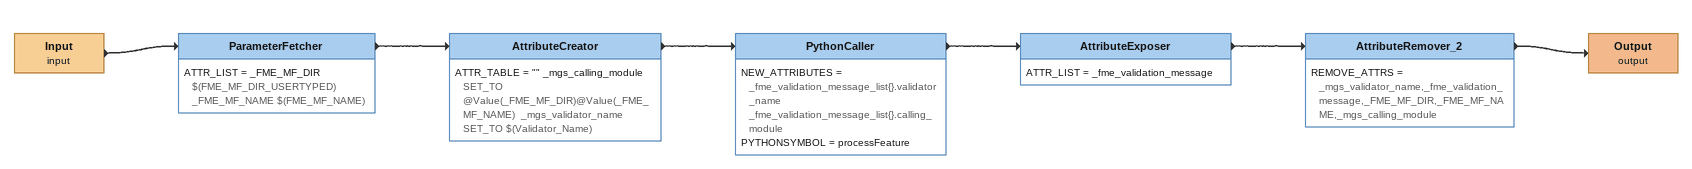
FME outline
Input (input)
    -> ParameterFetcher
ParameterFetcher
    ATTR_LIST = _FME_MF_DIR $(FME_MF_DIR_USERTYPED) _FME_MF_NAME $(FME_MF_NAME)
    -> AttributeCreator
AttributeCreator
    ATTR_TABLE = "" _mgs_calling_module SET_TO @Value(_FME_MF_DIR)@Value(_FME_MF_NAME)  _mgs_validator_name SET_TO $(Validator_Name)
    -> PythonCaller
PythonCaller
    NEW_ATTRIBUTES = _fme_validation_message_list{}.validator_name _fme_validation_message_list{}.calling_module
    PYTHONSYMBOL = processFeature
    -> AttributeExposer
AttributeExposer
    ATTR_LIST = _fme_validation_message
    -> AttributeRemover_2
AttributeRemover_2
    REMOVE_ATTRS = _mgs_validator_name,_fme_validation_message,_FME_MF_DIR,_FME_MF_NAME,_mgs_calling_module
    -> Output (output)
Output (output)
